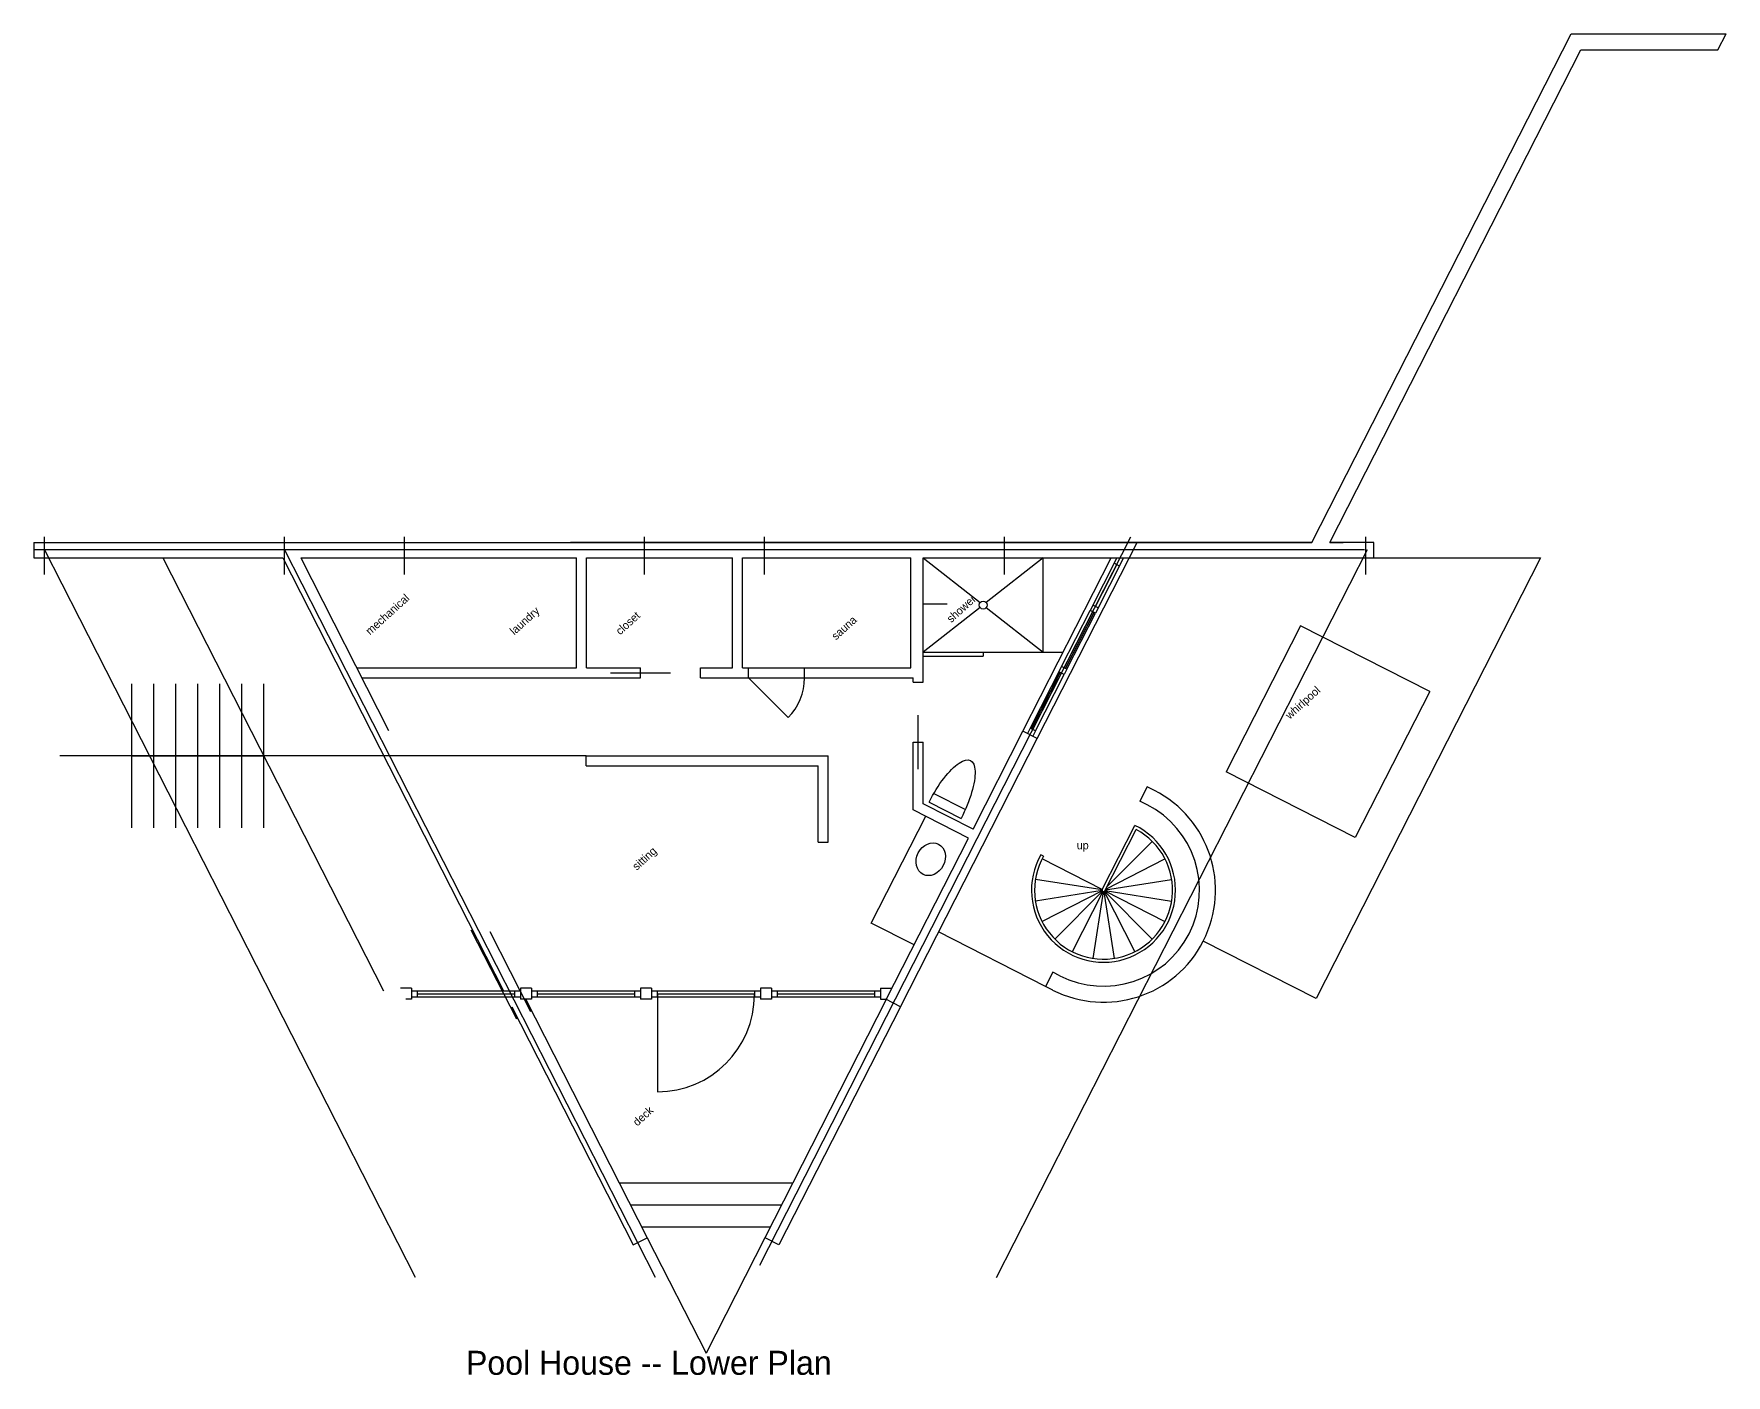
# Model space of a CAD drawing. Header units: inches. Extents: x 0 to 5835, y -2804 to 1896.
# Drawn here: x 3847 to 4693, y -866 to -195 of the extents above; entities that cross this region are included whole.
import ezdxf

# ---------------------------------------------------------------- set-up
doc = ezdxf.new("R2010")
doc.units = ezdxf.units.IN
doc.header["$LTSCALE"] = 8
doc.header["$MEASUREMENT"] = 0
doc.linetypes.add('DASHED', pattern=[0.75, 0.5, -0.25])
for name, color, linetype in [('A-Elev', 7, 'CONTINUOUS'), ('A-fixtures', 140, 'CONTINUOUS'), ('A-millwork', 252, 'CONTINUOUS'), ('A-walls', 7, 'CONTINUOUS'), ('construction', 160, 'CONTINUOUS')]:
    doc.layers.add(name, color=color, linetype=linetype)
doc.styles.get("Standard").update_dxf_attribs({"font": 'txt', "height": 0.2})

msp = doc.modelspace()

# ---------------------------------------------------------------- linework, layer by layer
at = {"layer": 'A-Elev', "color": 252}
for p, q in [((4291.32, -457.23, -8375.99), (4319.74, -479.54, -8376)), ((4351.32, -457.23, -8375.99), (4322.89, -479.54, -8376)), ((4351.32, -504.32, -8376), (4351.32, -457.23, -8375.99)), ((4319.74, -482.01, -8376), (4291.32, -504.32, -8376)), ((4322.89, -482.01, -8376), (4351.32, -504.32, -8376))]:
    msp.add_line(p, q, dxfattribs=at)
msp.add_circle((4321.32, -480.77, -8376), 2, dxfattribs=at)
at = {"layer": 'A-fixtures'}
for p, q in [((4296.64, -574.94, -8375.99), (4312.42, -582.98, -8375.99)), ((4294.24, -579.33, -8375.99), (4310.28, -587.5, -8375.99))]:
    msp.add_line(p, q, dxfattribs=at)
at = {"layer": 'A-fixtures', "extrusion": (0, 0, -1)}
msp.add_ellipse((4302.26, -583.42, -8375.99), major_axis=(12.71, 24.95), ratio=0.321429, start_param=4.712389, end_param=7.853982, dxfattribs=at)
at = {"layer": 'A-millwork'}
for p, q in [((4265.37, -639.81, -8376), (4292.61, -586.35, -8376)), ((4286.75, -650.71, -8375.99), (4265.37, -639.81, -8376))]:
    msp.add_line(p, q, dxfattribs=at)
msp.add_arc((4204.04, -517.23, -8375.99), 28, 315, 360, dxfattribs=at)
at = {"layer": 'A-walls'}
for p, q in [((4485.66, -449.41, 0), (4615.22, -195.15, 0)), ((4688.71, -203.15, -5.88), (4692.79, -195.15, 8370.12)), ((4494.64, -449.41, 0), (4620.12, -203.15, 0)), ((3846.69, -449.41, -8376), (4485.66, -449.41, -8376)), ((3846.69, -449.41, -8376), (3846.69, -457.23, -8376)), ((4485.66, -449.41, -8376), (4114.96, -449.41, -8376)), ((4516.69, -449.41, -8376), (4494.64, -449.41, -8376)), ((4494.64, -449.41, -8376), (4501.23, -449.41, -8376)), ((4516.69, -457.23, 8370.12), (4516.69, -449.41, 8370.12)), ((3846.69, -457.23, -8376), (3971.18, -457.23, -8376)), ((3911.18, -457.23), (4021.45, -673.65)), ((3971.18, -457.23), (4081.45, -673.65)), ((3980.1, -457.23, -8376), (4118.04, -457.23, -8376)), ((3980.1, -457.23, -8376), (4024.06, -543.49, -8376)), ((4118.04, -512.23, -8376.01), (4118.04, -457.23, -8376.01)), ((4123.04, -457.23, -8376), (4196.04, -457.23, -8376)), ((4123.04, -512.23, -8376.01), (4123.04, -457.23, -8376.01)), ((4196.04, -512.23, -8376), (4196.04, -457.23, -8376)), ((4201.04, -457.23, -8376), (4285.1, -457.23, -8376)), ((4201.04, -512.23, -8376), (4201.04, -457.23, -8376)), ((4285.1, -512.23, -8375.99), (4285.1, -457.23, -8375.99)), ((4291.32, -457.23, -8376), (4516.69, -457.23, -8376)), ((4291.32, -516.32, -8375.99), (4291.32, -457.23, -8375.99)), ((4388.14, -457.23, -8376), (4374.79, -483.44, -8376)), ((4391.51, -457.23, -8376), (4377.46, -484.81, -8376)), ((4377.48, -481.45, -8376), (4388.12, -460.58, -8376)), ((4303.32, -480.32, -8376), (4291.32, -480.32, -8375.99)), ((4361.82, -512.19, -8376), (4376.12, -484.13, -8376)), ((4362.49, -512.53, -8376), (4376.79, -484.47, -8376)), ((4363.16, -512.87, -8376), (4377.46, -484.81, -8376)), ((4291.32, -504.32, -8376), (4321.32, -504.32, -8376)), ((4291.32, -506.32, -8376), (4321.32, -506.32, -8376)), ((4321.32, -504.32, -8376), (4321.32, -506.32, -8376)), ((4008.13, -512.23, -8376), (4118.04, -512.23, -8376)), ((4123.04, -512.23, -8376.01), (4150.04, -512.23, -8375.99)), ((4135.04, -514.73, -8375.99), (4165.04, -514.73, -8375.99)), ((4150.04, -517.23, -8375.99), (4150.04, -512.23, -8375.99)), ((4180.04, -512.23, -8375.99), (4196.04, -512.23, -8375.99)), ((4180.04, -517.23, -8375.99), (4180.04, -512.23, -8375.99)), ((4201.04, -512.23, -8375.99), (4204.04, -512.23, -8375.99)), ((4204.04, -517.23, -8375.99), (4204.04, -512.23, -8375.99)), ((4232.04, -512.23, -8375.99), (4285.1, -512.23, -8375.99)), ((4232.04, -517.23, -8375.99), (4232.04, -512.23, -8375.99)), ((4360.49, -511.51, -8376), (4344.82, -542.25, -8376)), ((4345.49, -542.59, -8376), (4359.79, -514.52, -8376)), ((4346.16, -542.93, -8376), (4360.46, -514.87, -8376)), ((4363.16, -512.87, -8376), (4361.8, -515.55, -8376)), ((3895.62, -556.23, -8376), (3895.62, -520.23, -8376)), ((3906.62, -556.23, -8376), (3906.62, -520.23, -8376)), ((3917.62, -556.23, -8376), (3917.62, -520.23, -8376)), ((3928.62, -556.23, -8376), (3928.62, -520.23, -8376)), ((3939.62, -556.23, -8376), (3939.62, -520.23, -8376)), ((3950.62, -556.23, -8376), (3950.62, -520.23, -8376)), ((3961.62, -556.23, -8376), (3961.62, -520.23, -8376)), ((4010.67, -517.23, -8376), (4150.04, -517.23, -8375.99)), ((4180.04, -517.23, -8375.99), (4205.82, -517.23, -8375.99)), ((4204.04, -517.23, -8375.99), (4223.84, -537.03, -8376)), ((4232.04, -517.23, -8375.99), (4286.32, -517.23, -8375.99)), ((4286.32, -519.32, -8375.99), (4286.32, -517.23, -8375.99)), ((4286.32, -519.32, -8375.99), (4291.32, -519.32, -8375.99)), ((4291.32, -519.32, -8375.99), (4291.32, -516.32, -8375.99)), ((4288.82, -562.82, -8375.99), (4288.82, -535.82, -8375.99)), ((4280, -681.6, -8376), (4348.36, -547.42, -8376)), ((4286.32, -583.15, -8375.99), (4286.32, -549.32, -8375.99)), ((4291.32, -580.08, -8375.99), (4291.32, -549.32, -8375.99)), ((4316.26, -592.79, -8376), (4341.23, -543.79, -8376)), ((4344.82, -542.25, -8376), (4343.46, -544.92, -8376)), ((4347.5, -543.61, -8376), (4346.13, -546.29, -8376)), ((3895.62, -592.23, -8376), (3895.62, -556.23, -8376)), ((3895.62, -556.23, -8376), (3961.62, -556.23, -8376)), ((3906.62, -592.23, -8376), (3906.62, -556.23, -8376)), ((3917.62, -592.23, -8376), (3917.62, -556.23, -8376)), ((3928.62, -592.23, -8376), (3928.62, -556.23, -8376)), ((3939.62, -592.23, -8376), (3939.62, -556.23, -8376)), ((3950.62, -592.23, -8376), (3950.62, -556.23, -8376)), ((3961.62, -592.23, -8376), (3961.62, -556.23, -8376)), ((4122.78, -561.23, -8376), (4122.78, -556.23, -8376)), ((4243.82, -599.4, -8376), (4243.82, -556.23, -8376)), ((4238.82, -599.4, -8376), (4238.82, -561.23, -8376)), ((4403.3, -571.62, 8370.12), (4399.67, -578.75, 8370.12)), ((4406.91, -573.46, 8370.12), (4403.3, -571.62, 8370.12)), ((4403.28, -580.58, 8370.12), (4399.67, -578.75, 8370.12)), ((4238.82, -599.4, -8376.01), (4243.82, -599.4, -8376.01)), ((4272.86, -677.97, -8376), (4313.99, -597.25, -8375.99)), ((4088.12, -687.83, -8376), (4065.42, -643.29, -8376)), ((4095.2, -684.22, -8376), (4074.78, -644.14, -8376)), ((4356.09, -664.28, 8370.12), (4352.46, -671.41, 8370.12)), ((4359.7, -666.12, 8370.13), (4356.09, -664.28, 8370.13)), ((4032.72, -672.4, -8370.12), (4029.97, -672.4, -8370.12)), ((4032.78, -672.4, 0), (4030.03, -672.4, 0)), ((4035.47, -672.4, -8370.12), (4032.72, -672.4, -8370.12)), ((4035.47, -672.4, -8370.12), (4035.47, -677.9, -8370.12)), ((4035.47, -673.65, -8370.12), (4038.47, -673.65, -8370.12)), ((4035.47, -676.65, -8370.12), (4038.47, -676.65, -8370.12)), ((4038.47, -676.65, -8370.13), (4038.47, -673.65, -8370.13)), ((4038.47, -675.15, -8370.12), (4086.97, -675.15, -8370.12)), ((4086.97, -673.65, -8370.12), (4089.97, -673.65, -8370.12)), ((4086.97, -673.65, -8370.12), (4086.97, -676.65, -8370.12)), ((4086.97, -676.65, -8370.12), (4089.97, -676.65, -8370.12)), ((4092.72, -672.4, -8370.12), (4089.97, -672.4, -8370.12)), ((4089.97, -672.4, -8370.12), (4089.97, -677.9, -8370.12)), ((4095.47, -672.4, -8370.12), (4092.72, -672.4, -8370.12)), ((4095.47, -672.4, -8370.12), (4095.47, -677.9, -8370.12)), ((4095.47, -673.65, -8370.12), (4098.47, -673.65, -8370.12)), ((4095.47, -676.65, -8370.12), (4098.47, -676.65, -8370.12)), ((4098.47, -676.65, -8370.13), (4098.47, -673.65, -8370.13)), ((4098.47, -675.15, -8370.12), (4146.97, -675.15, -8370.12)), ((4146.97, -673.65, -8370.12), (4146.97, -676.65, -8370.12)), ((4146.97, -673.65, -8370.12), (4149.97, -673.65, -8370.12)), ((4146.97, -676.65, -8370.12), (4149.97, -676.65, -8370.12)), ((4149.97, -672.4, -8370.12), (4149.97, -677.9, -8370.12)), ((4152.72, -672.4, -8370.12), (4149.97, -672.4, -8370.12)), ((4155.47, -672.4, -8370.12), (4152.72, -672.4, -8370.12)), ((4155.47, -672.4, -8370.12), (4155.47, -677.9, -8370.12)), ((4155.47, -673.65, -8370.12), (4158.47, -673.65, -8370.12)), ((4155.47, -676.65, -8370.12), (4158.47, -676.65, -8370.12)), ((4158.47, -676.65, -8370.13), (4158.47, -673.65, -8370.13)), ((4158.47, -675.15, -8370.12), (4206.97, -675.15, -8370.12)), ((4158.47, -675.61, -8376), (4158.47, -724.11, -8376)), ((4206.97, -673.65, -8370.12), (4209.97, -673.65, -8370.12)), ((4206.97, -673.65, -8370.12), (4206.97, -676.65, -8370.12)), ((4206.97, -676.65, -8370.12), (4209.97, -676.65, -8370.12)), ((4212.72, -672.4, -8370.12), (4209.97, -672.4, -8370.12)), ((4209.97, -672.4, -8370.12), (4209.97, -677.9, -8370.12)), ((4215.47, -672.4, -8370.12), (4212.72, -672.4, -8370.12)), ((4215.47, -672.4, -8370.12), (4215.47, -677.9, -8370.12)), ((4215.47, -673.65, -8370.12), (4218.47, -673.65, -8370.12)), ((4215.47, -676.65, -8370.12), (4218.47, -676.65, -8370.12)), ((4218.47, -676.65, -8370.13), (4218.47, -673.65, -8370.13)), ((4218.47, -675.15, -8370.12), (4266.97, -675.15, -8370.12)), ((4266.97, -673.65, -8370.12), (4266.97, -676.65, -8370.12)), ((4266.97, -673.65, -8370.12), (4269.97, -673.65, -8370.12)), ((4266.97, -676.65, -8370.12), (4269.97, -676.65, -8370.12)), ((4269.97, -672.4, -8370.12), (4272.72, -672.4, -8370.12)), ((4269.97, -672.4, -8370.12), (4269.97, -677.9, -8370.12)), ((4272.72, -672.4, -8370.12), (4275.47, -672.4, -8370.12)), ((4356.07, -673.25, 8370.12), (4352.46, -671.41, 8370.12)), ((4035.47, -677.9, -8370.12), (4032.66, -677.9, -8370.12)), ((4095.47, -677.9, -8370.12), (4089.97, -677.9, -8370.12)), ((4155.47, -677.9, -8370.12), (4149.97, -677.9, -8370.12)), ((4215.47, -677.9, -8370.12), (4209.97, -677.9, -8370.12)), ((4269.97, -677.9, -8370.12), (4272.67, -677.9, -8370.12)), ((4280, -681.6, 8370.12), (4272.64, -677.86, 8370.12))]:
    msp.add_line(p, q, dxfattribs=at)
at = {"layer": 'A-walls', "color": 7}
for p, q in [((4615.22, -195.15, 8370.12), (4692.79, -195.15, 8370.12)), ((4620.12, -203.15, -5.88), (4688.71, -203.15, -5.88)), ((4389.45, -461.26, -8376), (4386.78, -459.9, -8376)), ((4378.82, -482.13, -8376), (4376.15, -480.77, -8376)), ((4377.46, -484.81, -8376), (4374.79, -483.44, -8376)), ((4361.8, -515.55, -8376), (4359.12, -514.18, -8376)), ((4363.16, -512.87, -8376), (4360.49, -511.51, -8376)), ((4348.36, -547.42, -8376), (4341.23, -543.79, -8376)), ((4347.5, -543.61, -8376), (4344.82, -542.25, -8376)), ((4122.78, -556.23, -8376), (4243.82, -556.23, -8376)), ((4122.78, -561.23, -8376), (4238.82, -561.23, -8376)), ((4313.99, -597.25, -8375.99), (4286.32, -583.15, -8375.99)), ((4316.26, -592.79, -8375.99), (4291.32, -580.08, -8375.99))]:
    msp.add_line(p, q, dxfattribs=at)
at = {"layer": 'A-walls', "color": 5}
for p, q in [((3852.01, -465.44, -8376), (3852.01, -446.69, -8376)), ((3972.01, -465.44, -8376), (3972.01, -446.69, -8376)), ((4032.01, -465.44, -8376), (4032.01, -446.69, -8376)), ((4152.01, -465.44, -8376), (4152.01, -446.69, -8376)), ((4209.66, -810.82, -8376), (4395.2, -446.69, -8376)), ((4212.01, -465.44, -8376), (4212.01, -446.69, -8376)), ((4332.01, -465.44, -8376), (4332.01, -446.69, -8376)), ((4512.69, -465.44, -5.88), (4512.69, -446.69, -5.88)), ((3846.69, -452.94, -8376), (4512.01, -452.94, -8376)), ((4037.54, -817.07, -8376), (3852.01, -452.94, -8376)), ((4157.54, -817.07, -8376), (3972.01, -452.94, -8376)), ((4328.01, -817.07, -8376), (4513.54, -452.94, -8376))]:
    msp.add_line(p, q, dxfattribs=at)
at = {"layer": 'A-walls', "color": 253}
for p, q in [((4348.36, -547.42, -16752), (4398.3, -449.41, -16752)), ((4341.23, -543.79, -16752), (4385.34, -457.23, -16752)), ((4600.04, -457.23, -8375.99), (4487.79, -677.52, -8375.99)), ((4516.69, -457.23, 8370.12), (4600.04, -457.23, 8370.12)), ((4360.49, -511.51, -8376), (4374.79, -483.44, -8376)), ((4204.04, -512.23, -8375.99), (4232.04, -512.23, -8375.99)), ((4347.5, -543.61, -8376), (4361.8, -515.55, -8376)), ((4205.82, -517.23, -8375.99), (4233.82, -517.23, -8375.99)), ((4286.32, -549.32, -8375.99), (4291.32, -549.32, -8375.99)), ((4380.82, -623.01, 8370.12), (4397.16, -590.94, 8370.12)), ((4382.16, -623.69, 8370.12), (4397.82, -592.96, 8370.12)), ((4351.46, -606.37, 8370.12), (4350.12, -605.69, 8370.12)), ((4352.46, -671.41, 8370.12), (4299.05, -644.2, 8370.12)), ((4487.79, -677.52, 8370.12), (4431.39, -648.78, 8370.12)), ((4038.47, -673.65, -8370.12), (4086.97, -673.65, -8370.12)), ((4038.47, -676.65, -8370.12), (4086.97, -676.65, -8370.12)), ((4098.47, -673.65, -8370.12), (4146.97, -673.65, -8370.12)), ((4098.47, -676.65, -8370.12), (4146.97, -676.65, -8370.12)), ((4158.47, -673.65, -8370.12), (4206.97, -673.65, -8370.12)), ((4158.47, -676.65, -8370.12), (4206.97, -676.65, -8370.12)), ((4218.47, -673.65, -8370.12), (4266.97, -673.65, -8370.12)), ((4218.47, -676.65, -8370.12), (4266.97, -676.65, -8370.12)), ((4085.61, -681.58, 8370.12), (4146.31, -800.7, 8370.12)), ((4092.7, -677.97, 8370.12), (4153.39, -797.09, 8370.12)), ((4272.85, -677.97, 8370.12), (4212.16, -797.09, 8370.12)), ((4279.94, -681.58, 8370.12), (4219.24, -800.7, 8370.12)), ((4139.28, -769.64, -8375.99), (4226.16, -769.64, -8376)), ((4146.31, -800.7, -8376), (4153.29, -797.14, -8376)), ((4219.24, -800.7, -8376), (4212.26, -797.14, -8376))]:
    msp.add_line(p, q, dxfattribs=at)
at = {"layer": 'A-walls', "color": 252}
for p, q in [((4480, -491.08, -16752), (4442.77, -564.15, -16752)), ((4544.62, -524.01, -16752), (4480.05, -491.11, -16752)), ((4321.32, -504.32, -8376), (4360.88, -504.32, -8376)), ((4544.57, -523.98, -16752), (4507.34, -597.05, -16752)), ((4507.39, -597.07, -16752), (4442.82, -564.17, -16752)), ((4383.21, -621.64, 8370.12), (4405.88, -598.96, 8370.12)), ((4380.82, -623.01, 8370.12), (4350.75, -607.69, 8370.12)), ((4382.63, -622.77, 8370.12), (4412.23, -607.69, 8370.12)), ((4380.75, -623.24, 8370.12), (4347.41, -617.96, 8370.12)), ((4380.75, -623.47, 8370.12), (4347.41, -628.75, 8370.12)), ((4380.82, -623.69, 8370.12), (4350.75, -639.02, 8370.12)), ((4380.96, -623.88, 8370.12), (4357.09, -647.75, 8370.12)), ((4381.15, -624.02, 8370.12), (4365.83, -654.09, 8370.12)), ((4381.37, -624.09, 8370.12), (4376.09, -657.43, 8370.12)), ((4381.61, -624.09, 8370.12), (4386.89, -657.43, 8370.12)), ((4381.83, -624.02, 8370.12), (4397.15, -654.09, 8370.12)), ((4382.02, -623.88, 8370.12), (4405.88, -647.75, 8370.12)), ((4382.16, -623.69, 8370.12), (4412.23, -639.02, 8370.12)), ((4382.27, -623.48, 8370.12), (4415.56, -628.75, 8370.12)), ((4382.41, -623.21, 8370.12), (4415.56, -617.96, 8370.12)), ((4153.34, -797.11, -8376), (4182.78, -854.89, -8376)), ((4212.21, -797.11, -8376), (4182.78, -854.89, -8376))]:
    msp.add_line(p, q, dxfattribs=at)
at = {"layer": 'A-walls', "color": 253, "linetype": 'DASHED'}
msp.add_line((4139.28, -769.64, -16752), (4226.16, -769.64, -16752), dxfattribs=at)
at = {"layer": 'A-walls', "color": 253, "linetype": 'Continuous'}
for p, q in [((4144.89, -780.64, -16752), (4220.55, -780.64, -16752)), ((4150.49, -791.64, -25128), (4214.95, -791.64, -25128))]:
    msp.add_line(p, q, dxfattribs=at)
at = {"layer": 'A-walls'}
for radius, start, end in [(56, 243, 63), (48, 243, 63), (0.75, 153, 333)]:
    msp.add_arc((4381.49, -623.35, 8370.12), radius, start, end, dxfattribs=at)
at = {"layer": 'A-walls', "color": 253}
for centre, radius, start, end in [((4381.49, -623.35, 8370.12), 36, 150.61198, 64.19375), ((4381.49, -623.35, 8370.12), 34.5, 150.50809, 61.75434), ((4158.47, -675.61, -8376), 48.5, 270, 360)]:
    msp.add_arc(centre, radius, start, end, dxfattribs=at)
msp.add_ellipse((4295.12, -607.86, -8376), major_axis=(-3.86, -7.57), ratio=0.823529, dxfattribs=at)
at = {"layer": 'construction'}
msp.add_line((4122.78, -556.23, -8376), (3859.62, -556.23, -8376), dxfattribs=at)

# ---------------------------------------------------------------- texts
at = {"layer": 'A-walls'}
for s, p in [('mechanical', (4014.77, -495.98, -8376)), ('laundry', (4086.9, -495.98, -8376)), ('shower', (4305.34, -489.86, -336)), ('closet', (4139.82, -495.98, -8376)), ('sauna', (4247.71, -498.53, -335.99)), ('whirlpool', (4474.63, -538.1, -8376)), ('sitting', (4148.11, -613.65, -8376)), ('deck', (4148.41, -741.56, -8376))]:
    msp.add_text(s, height=4, rotation=42.149, dxfattribs=at).set_placement(p)
for s, height, p in [('up', 4, (4368.13, -602.89, -8376)), ('Pool House -- Lower Plan', 12, (4062.74, -865.66, -8376))]:
    msp.add_text(s, height=height, dxfattribs=at).set_placement(p)

doc.saveas('drawing.dxf')
